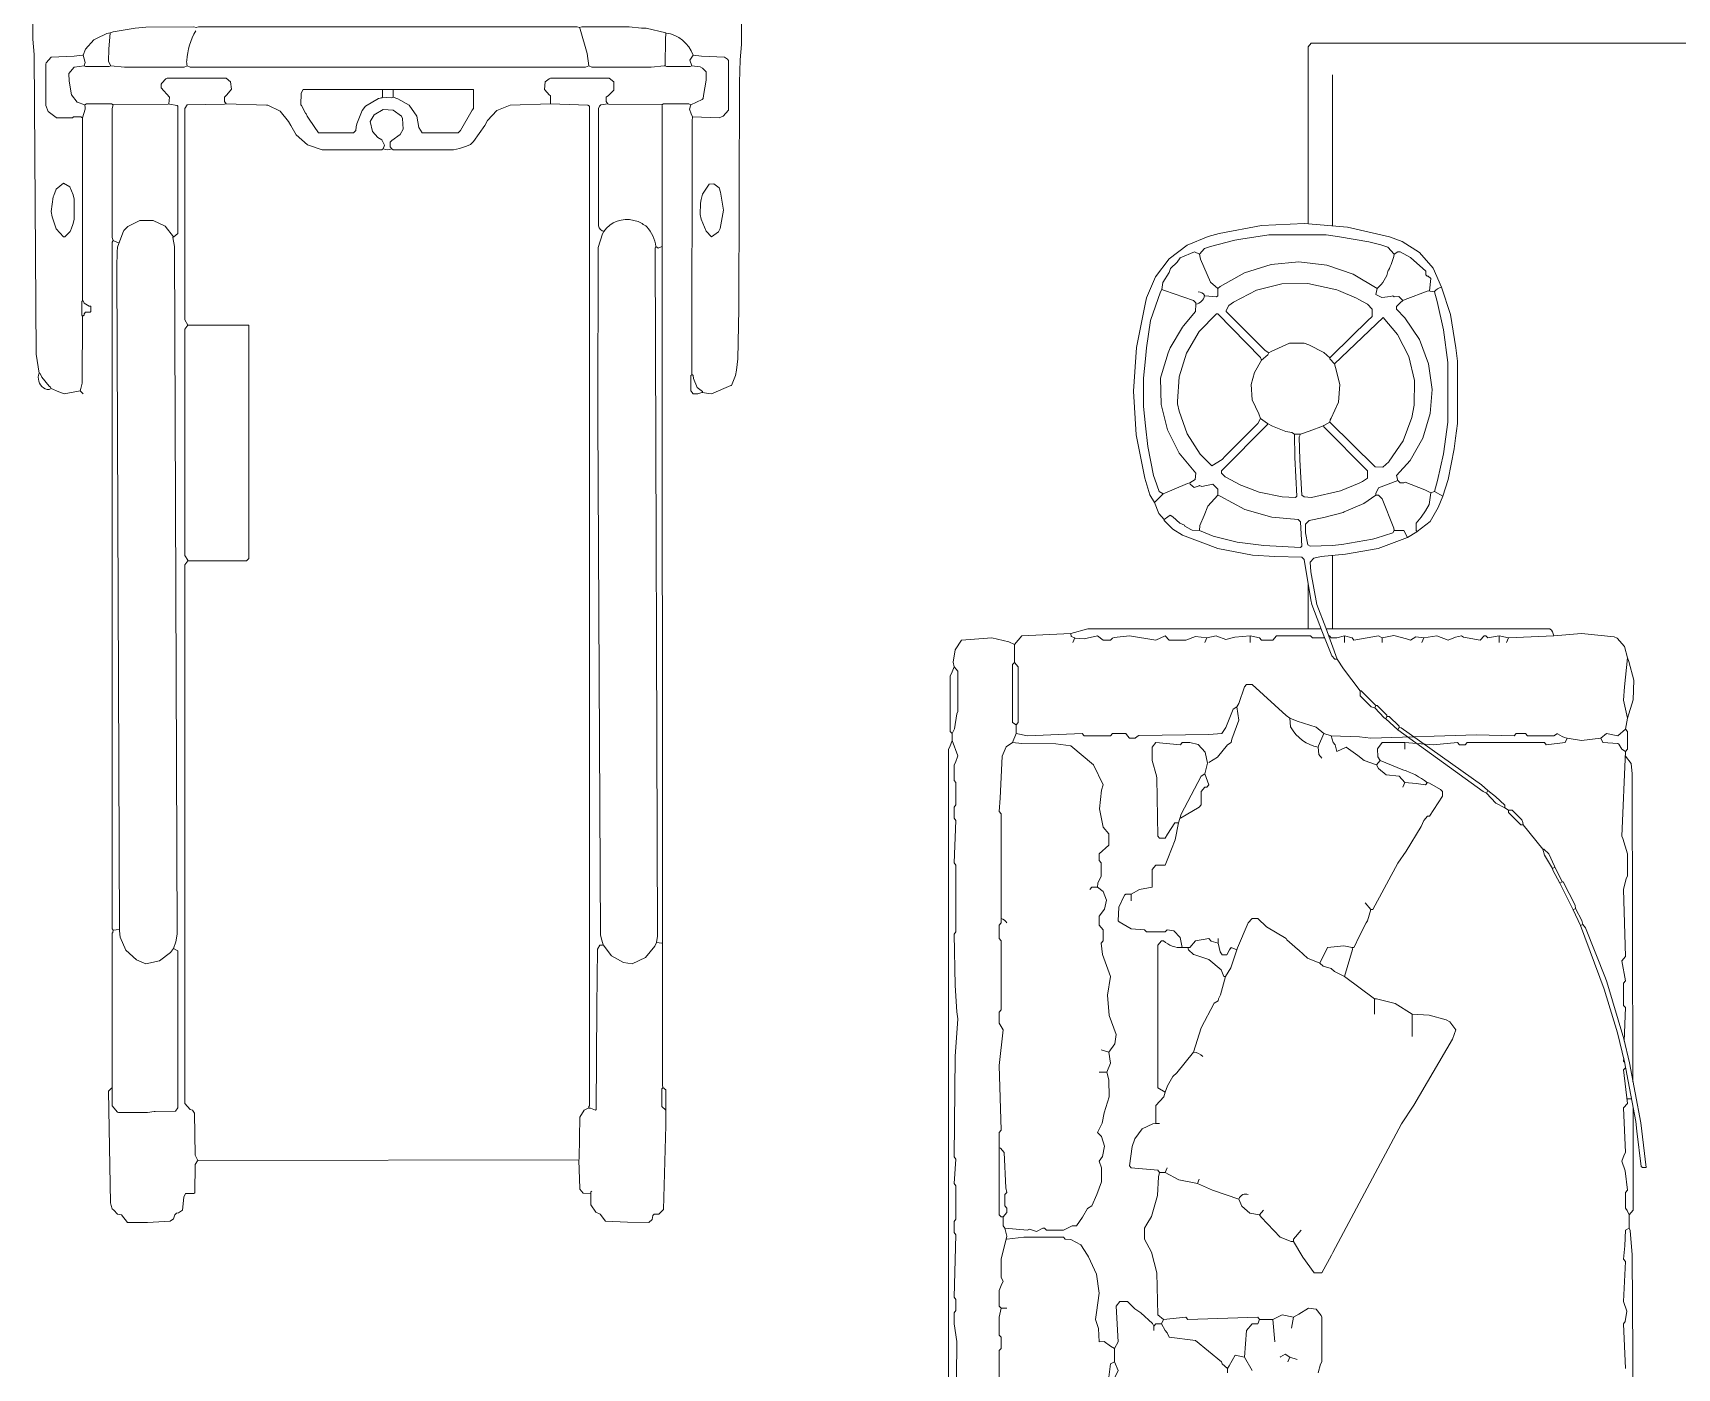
# Model space of a CAD drawing. Header units: millimetres. Extents: x 0 to 37800, y -37845 to -6163.
# Drawn here: x 21498 to 23653, y -19579 to -17828 of the extents above; entities that cross this region are included whole.
import ezdxf

# ---------------------------------------------------------------- set-up
doc = ezdxf.new("R2010")
doc.units = ezdxf.units.MM
for name, color, linetype, lineweight in [('DS-活动家具', 4, 'Continuous', 13), ('DS-绿化陈设', 4, 'Continuous', 9), ('RC-灯具', 30, 'Continuous', 13)]:
    doc.layers.add(name, color=color, linetype=linetype, lineweight=lineweight)

# ---------------------------------------------------------------- blocks, each defined once
blk = doc.blocks.new('LEGEND_5510436909789160a26770f107a7aa71_e9ae5523780d43ac80fe2755ce7fa008')
at = {"layer": 'DS-绿化陈设', "color": 143, "linetype": 'Continuous', "ltscale": 2}
for p, q in [((2790.8, 2512.1), (2734.6, 2512.1)), ((3449.3, 2512.1), (3232.2, 2512.1)), ((3453.6, 2507.8), (3449.3, 2512.1)), ((3453.6, 1643.2), (3453.6, 2507.8)), ((2734.6, 2477.4), (2824.9, 2477.4)), ((3230, 2477.4), (3414.6, 2477.4))]:
    blk.add_line(p, q, dxfattribs=at)
blk = doc.blocks.new('LEGEND_1688346ca80ddb2271a10fb10c80a1b1_11de8187508b4d688df8430cc68eb668')
at = {"layer": 'DS-活动家具', "color": 143, "linetype": 'Continuous', "ltscale": 2}
for p, q in [((2085, 1039.7), (146.5, 1039.7)), ((2088, 1037.7), (2085, 1039.7)), ((2096.2, 1034), (2088, 1037.7)), ((2104.7, 1034), (2096.2, 1034)), ((2107.5, 1036.8), (2104.7, 1034)), ((2177.9, 1036.8), (2107.5, 1036.8)), ((2181, 1034.9), (2177.9, 1036.8)), ((2189.2, 1031.2), (2181, 1034.9)), ((2195.1, 1032.3), (2189.2, 1031.2)), ((2210.7, 1029.7), (2195.1, 1032.3)), ((2223, 1019.9), (2210.7, 1029.7)), ((2225.8, 974.9), (2223, 1019.9)), ((2220.8, 949.2), (2225.8, 974.9)), ((2118.8, 943.9), (2115.9, 938.2)), ((2192, 943.9), (2118.8, 943.9)), ((2194.8, 941), (2192, 943.9)), ((2217.4, 941), (2194.8, 941)), ((2217.4, 941), (2220.8, 949.2)), ((2228.6, 929.8), (2217.4, 941)), ((2231.5, 856.5), (2228.6, 929.8)), ((2225.8, 850.9), (2227.8, 856.1)), ((2227.8, 856.1), (2231.5, 856.5)), ((2237.1, 831.2), (2231.5, 856.5)), ((2224.7, 836.6), (2225.7, 850.6)), ((2228.6, 817.1), (2224.7, 836.6)), ((2225.7, 850.6), (2225.8, 850.9)), ((2223, 808.6), (2228.6, 817.1)), ((2237.1, 482.6), (2237.1, 831.2)), ((2223, 797.4), (2223, 808.6)), ((2225.3, 794.3), (2223, 797.4)), ((2226.4, 792), (2225.3, 794.3)), ((2228.6, 769.2), (2226.4, 792)), ((2223, 729.7), (2228.6, 769.2)), ((2228.6, 715.6), (2223, 729.7)), ((2223, 710), (2228.6, 715.6)), ((2223, 684.7), (2223, 710)), ((2227.8, 670.5), (2223, 684.7)), ((2225.8, 653.7), (2227.8, 670.5)), ((2225.8, 653.7), (2220.2, 656.5)), ((2228.6, 639.6), (2225.8, 653.7)), ((2223.6, 625.4), (2228.1, 638.8)), ((2226.9, 611.6), (2223.6, 625.4)), ((2228.1, 638.8), (2228.6, 639.6)), ((2228.6, 588.9), (2226.9, 611.6)), ((2220.2, 588.9), (2228.6, 588.9)), ((2225.8, 574.8), (2228.6, 588.9)), ((2223, 572), (2225.8, 574.8)), ((2223, 555), (2223, 572)), ((2228.6, 549.4), (2223, 555)), ((2228.6, 498.7), (2228.6, 549.4)), ((2225.8, 495.9), (2228.6, 498.7)), ((2225.8, 479), (2225.8, 495.9)), ((2226.9, 477.9), (2225.8, 479)), ((2225.8, 467.7), (2228.6, 470.5)), ((2225.8, 459.3), (2225.8, 467.7)), ((2228.6, 448), (2225.8, 459.3)), ((2228.6, 470.5), (2228.6, 471.8)), ((2237.1, 140.9), (2237.1, 475.4)), ((2220.2, 448), (2228.6, 448)), ((2223, 433.9), (2225.8, 436.7)), ((2225.8, 436.7), (2228.6, 448)), ((2228.6, 397.3), (2223, 433.9)), ((2225.8, 391.6), (2228.6, 397.3)), ((2220.2, 391.6), (2225.8, 391.6)), ((2228.9, 374.2), (2225.8, 391.6)), ((2223, 349.4), (2224.7, 355.2)), ((2224.7, 355.2), (2228.9, 374.2)), ((2227, 341.5), (2223, 349.4)), ((2225.8, 329.6), (2227, 341.5)), ((2225.8, 329.6), (2220.2, 332.5)), ((2228.6, 309.9), (2225.8, 329.6)), ((2223, 293), (2228.6, 309.9)), ((2226.8, 282), (2223, 293)), ((2228.6, 273.3), (2226.8, 282)), ((2226.9, 270.3), (2228.6, 273.3)), ((2223, 245.1), (2226.9, 270.3)), ((2228.6, 239.5), (2223, 245.1)), ((2225.8, 233.9), (2228.6, 236.7)), ((2228.6, 216.9), (2225.8, 233.9)), ((2228.6, 236.7), (2228.6, 239.5)), ((2225.8, 202.9), (2228.6, 216.9)), ((2228.6, 135.2), (2225.8, 202.9)), ((2231.4, 94.1), (2228.6, 135.2)), ((2227.3, 45.2), (2231.4, 94.1)), ((2225.4, 40.7), (2227.3, 45.2)), ((1445.4, 18.3), (1476.3, 21)), ((1476.3, 21), (1479.2, 22.5)), ((1479.2, 22.5), (1496.1, 22.5)), ((1496.1, 22.5), (1501.4, 25.9)), ((1496.1, 22.5), (1501.7, 16.9)), ((1501.4, 25.9), (1504.5, 28.2)), ((1504.5, 28.2), (1524.3, 28.2)), ((1524.3, 28.2), (1527.1, 25.4)), ((1527.1, 25.4), (1551.8, 28.9)), ((1551.8, 28.9), (1563.7, 33.8)), ((1563.7, 33.8), (1571.9, 30.4)), ((1571.9, 30.4), (1575, 28.2)), ((1575, 28.2), (1631.3, 31)), ((1631.3, 31), (1637, 25.4)), ((1637, 25.4), (1679.2, 31)), ((1642.6, 19.1), (1642.6, 25.4)), ((1679.2, 31), (1682, 28.2)), ((1682, 28.2), (1683.6, 28.2)), ((1688.8, 29.3), (1690.5, 31)), ((1690.5, 31), (1694.3, 30.8)), ((1715.5, 30), (1758.1, 28.2)), ((1758.1, 28.2), (1760.9, 31)), ((1760.9, 31), (1789.1, 31)), ((1789.1, 31), (1791.9, 28.2)), ((1791.9, 28.2), (1817.3, 33.8)), ((1817.3, 33.8), (1822.9, 28.2)), ((1822.9, 28.2), (1907.4, 31)), ((1907.4, 31), (1921.3, 27.1)), ((1921.3, 27.1), (1924.4, 25.4)), ((1924.4, 25.4), (1952.5, 25.4)), ((1952.5, 25.4), (1972, 32)), ((1972, 32), (1975.1, 33.8)), ((1975.1, 33.8), (2082.1, 28.2)), ((2066.8, 19.6), (2076.4, 28.1)), ((2076.4, 28.1), (2076.5, 28.2)), ((2082.1, 28.2), (2085, 25.4)), ((2085, 25.4), (2107.5, 25.4)), ((2107.5, 25.4), (2110.3, 28.2)), ((2110.3, 28.2), (2124.4, 25.4)), ((2124.4, 25.4), (2147.5, 16.7)), ((2172.2, 15.9), (2195.9, 23)), ((2195.9, 23), (2200.5, 25.4)), ((2200.5, 25.4), (2215, 29.7)), ((2215, 29.7), (2225.4, 40.7)), ((1253.8, 16.9), (1445.4, 18.3)), ((1501.7, 16.9), (1632.7, 16.9)), ((1664.2, 17), (2053.9, 18.3)), ((2053.9, 18.3), (2066.8, 19.6)), ((2147.5, 16.7), (2172.2, 15.9))]:
    blk.add_line(p, q, dxfattribs=at)
at = {"layer": 'DS-活动家具', "color": 143, "linetype": 'Continuous', "ltscale": 2, "flags": 128}
for points in [[(1200.3, 1028.4), (1335.6, 1027.2), (1358, 1031.2), (1372.1, 1031.2), (1374.9, 1028.4), (1389, 1028.4), (1391.8, 1031.2), (1470.7, 1028.4), (1473.6, 1031.2), (1487.6, 1031.2), (1490.5, 1028.4), (1532.7, 1028.4), (1535.5, 1031.2), (1566.5, 1028.4), (1569.3, 1031.2), (1696.2, 1029.7), (1744, 1025.6), (1752.6, 1027.1), (1786.2, 1029.7), (1851.1, 1031.2), (1853.9, 1028.4), (1938.4, 1028.4), (1941.3, 1031.2), (1994.8, 1028.4), (1997.6, 1031.2), (2011.7, 1031.2), (2014.5, 1028.4), (2042.7, 1028.4), (2045.5, 1031.2), (2065.2, 1031.2), (2068.3, 1029), (2076.5, 1025.6), (2096.2, 1034)], [(2104.7, 1034), (2110.8, 1030.5), (2129.9, 1027.2), (2132.8, 1025.6), (2183.6, 1025.6), (2189.2, 1031.2)], [(1276.3, 963.6), (1324.2, 963.6), (1327, 960.8), (1341.1, 960.8), (1343.9, 963.6), (1366.3, 963.8), (1377.8, 960.8), (1380.6, 963.6), (1400.3, 963.6), (1408.5, 959.9), (1411.6, 958), (1417.2, 960.8), (1439.7, 960.8), (1453.6, 956.9), (1456.9, 955.7), (1469, 952.1), (1479.2, 955.1), (1482, 958), (1493.3, 958), (1493.3, 960.8), (1496.1, 963.6), (1600.3, 963.6), (1603.2, 960.8), (1684.9, 963.6), (1729.9, 958), (1738.4, 963.6), (1752.5, 963.6), (1755.3, 960.8), (1842.6, 960.8), (1845.5, 963.6), (1862.4, 963.6), (1865.2, 960.8), (2003.2, 960.8), (2006.1, 963.6), (2023, 962.1), (2076.4, 959.4), (2088, 953.2), (2093.4, 943.9), (2104.7, 938.2), (2115.9, 938.2), (2118.8, 935.4), (2189.2, 935.4), (2194.8, 941)], [(1377.8, 952.3), (1377.8, 960.8)], [(1493.3, 958), (1498.9, 952.3), (1504.5, 952.3), (1507.4, 955.1), (1521.5, 955.1), (1524.3, 952.3), (1530, 953.8), (1574.9, 956.5), (1580.3, 961.8), (1580.6, 963.6)], [(1327, 791.7), (1329.9, 797.4), (1335.7, 806.9), (1335.5, 814.3), (1352.2, 815.4), (1363.7, 819.9), (1372.3, 818.2), (1396.7, 814.4), (1421.1, 818.5), (1442.8, 830.2), (1445.1, 832), (1458, 841.9), (1464.6, 856.7), (1465.1, 865), (1467.9, 867.8), (1467.9, 927), (1465.1, 952.3)], [(1479.2, 955.1), (1476.4, 921.3), (1477.8, 918.5), (1474.9, 907.9), (1479.2, 898.8), (1479.2, 896), (1476.4, 893.1), (1476.4, 867.8), (1482, 854.7), (1482, 848.1), (1493, 839.1), (1503.9, 831.7), (1507.4, 825.5), (1521.7, 818.1), (1537.8, 810.7), (1555.4, 811.1), (1563.7, 814.3), (1569.8, 809.3), (1582.7, 806.3), (1595.1, 811.1), (1600.3, 817.1), (1611.8, 809.8), (1625.2, 806.8), (1645.3, 799.5), (1666.6, 800), (1676.4, 803), (1687.7, 797.4), (1701.8, 800.2), (1712.4, 791.1), (1724.3, 788.9), (1748, 799.3), (1773.8, 802), (1797.6, 797.4), (1825.5, 809.6), (1839.8, 811.4), (1842.6, 808.6), (1856.7, 808.6), (1862.4, 814.3), (1873.6, 814.3), (1882.6, 806.5), (1894.2, 803.6), (1905.1, 808.4), (1910.3, 817.1), (1910.3, 825.5), (1907.4, 828.3)], [(1910.3, 817.1), (1915.6, 816.2), (1924.4, 811.4), (1941.3, 811.4), (1944.1, 814.3), (1952.5, 814.3), (1963.8, 800.2), (1977.9, 800.2), (1986.3, 808.6), (2009.7, 813.7), (2033.4, 810.9), (2039.9, 808.6), (2065.2, 822.7), (2089.3, 856.7), (2091.8, 878.9), (2092.3, 930), (2093.4, 943.9)], [(2104.7, 479), (2113.1, 490.2), (2120.7, 518.7), (2124.4, 529.7), (2127.8, 535), (2166.7, 586), (2166.7, 594.5), (2163.8, 597.3), (2142.8, 605.6), (2138.5, 608.6), (2135.7, 614.2), (2112.6, 625.1), (2104.7, 631.1), (2103.5, 650.7), (2102.4, 755.4), (2101.3, 757.6), (2099, 760.7), (2099, 769.2), (2101.9, 772), (2104.7, 774.8), (2104.7, 794.5), (2101.9, 797.4), (2101.9, 836.8), (2104.7, 839.6), (2101.9, 921.3), (2104.7, 938.2)], [(2225.8, 850.9), (2220.2, 853.7)], [(1155.2, 797.4), (1166.2, 798.4), (1194.6, 811.4), (1214.6, 801.7), (1220, 797.4), (1234.1, 797.4), (1245.1, 793.5), (1261.6, 789.1), (1276.3, 791.7), (1290.3, 791.1), (1298.9, 786.1), (1310.1, 791.7)], [(1349.6, 732.6), (1355.2, 732.6), (1358.3, 734.8), (1372.1, 752.3), (1377.2, 761), (1386.2, 772), (1386.2, 783.3), (1380.6, 788.9), (1335.5, 786.1), (1327, 791.7), (1310.1, 791.7), (1307.3, 797.4), (1290.4, 800.2), (1284.8, 805.8), (1284.8, 808.6), (1273.8, 814.8), (1270.7, 817.1), (1259.1, 809.5), (1254.1, 807.8), (1240.2, 803), (1234.1, 797.4)], [(1676.4, 803), (1676.4, 814.3)], [(1701.8, 800.2), (1704.6, 811.4)], [(1856.7, 712.8), (1853.9, 715.6), (1853.9, 743.8), (1856.7, 746.6), (1857.9, 766.6), (1866.8, 784.6), (1868, 786.1), (1885.3, 785), (1900.2, 776.4), (1901.8, 774.8), (1901.8, 766.4), (1907.6, 754.3), (1910.3, 735.4), (1932.8, 735.4), (1938.4, 729.7), (1938.4, 715.6), (1946.6, 712), (1970.3, 700.8), (1992, 695.9), (2003, 692.1), (2051.1, 662.1), (2054, 656.5)], [(1549.6, 715.6), (1549.6, 724.1), (1552.4, 726.9), (1555.3, 766.4), (1558.1, 769.2), (1582.4, 765.3), (1592.2, 761.3), (1604.9, 750), (1611.2, 734.1), (1611.6, 729.7), (1611.6, 724.1)], [(1893.4, 766.4), (1901.8, 766.4)], [(1366.5, 524.1), (1370.2, 515.9), (1377.8, 501.5), (1376.7, 490.4), (1368.7, 482.6), (1366.5, 481.8), (1310.1, 481.8), (1307, 483.8), (1296, 487.4)], [(1355.2, 732.6), (1358, 729.7), (1358, 721.3), (1363.7, 718.5), (1366.5, 684.7), (1363.7, 681.8), (1366.5, 577.6), (1363.7, 574.8), (1363.7, 555)], [(1363.7, 718.5), (1369.3, 726.9), (1422.8, 728.2), (1448.6, 736.3), (1465.1, 746.6), (1479.2, 746.6), (1484.3, 743.1), (1493.8, 736), (1520.5, 727.1), (1543.9, 725.7), (1549.6, 724.1)], [(1830.8, 515.9), (1831.9, 518.1), (1843.7, 533.9), (1845.5, 535.3), (1860.4, 564.3), (1870.8, 577.6), (1870.8, 586), (1865.2, 591.7), (1833.9, 608), (1831.4, 608.6), (1808.6, 617.5), (1797.6, 625.5), (1774.4, 633.1), (1769.1, 636.2), (1766.6, 636.8), (1763.8, 642.4), (1732.4, 662), (1701.8, 673.4), (1675.6, 698.3), (1670.8, 704.4), (1659, 712.2), (1651.1, 715.6), (1645.1, 717.9), (1634.2, 729.7), (1611.6, 729.7)], [(2093.4, 679), (2093.4, 690.3), (2090.6, 693.1), (2093.4, 729.7), (2087.8, 735.4), (2070.9, 735.4), (2051.4, 728.7), (2048.3, 728.3), (1975.1, 726.9), (1972.3, 724.1), (1972.3, 715.6), (1977.4, 712.2), (1992, 701.6), (1992, 695.9)], [(1301.7, 622.7), (1307.6, 630.6), (1309.9, 631.7), (1337, 670.7), (1341.1, 709.6), (1346.8, 712.8), (1349.6, 715.6), (1358, 721.3)], [(1541.2, 664.9), (1535.5, 667.7), (1540.3, 695.3), (1549.6, 715.6)], [(1555.3, 712.8), (1549.6, 715.6)], [(1842.6, 718.5), (1842.6, 721.3), (1837, 726.9), (1656.7, 726.9), (1651.1, 715.6)], [(1845.5, 650.8), (1842.6, 670.6), (1834.2, 679), (1834.2, 681.8), (1834.2, 690.3), (1846.7, 693.4), (1855.1, 703.1), (1856.7, 712.8)], [(1997.6, 693.1), (2011.7, 664.9), (2014.5, 662.1), (2031.4, 662.1), (2037.1, 656.5), (2037.1, 653.7), (2039.9, 650.8), (2054, 656.5), (2067.5, 652.4), (2081.2, 656.2), (2090.8, 666.6), (2093.4, 679)], [(1501.7, 569.1), (1496.1, 574.8), (1497.9, 589.5), (1506.9, 601.3), (1515.8, 605.8), (1527.1, 645.2), (1535.5, 667.7)], [(1797.6, 625.5), (1797.6, 628.3), (1805.7, 632), (1819, 650.7), (1825.1, 672.8), (1825.2, 673.7), (1831.3, 680.9), (1834.2, 681.8)], [(1831.4, 608.6), (1834.2, 617), (1831.4, 619.9), (1825, 623.5), (1825, 630.9), (1828.6, 633.9), (1839.8, 636.8), (1842, 647.2), (1845.5, 650.8)], [(2138.5, 608.6), (2121.6, 605.8), (2097.7, 616), (2093.4, 617), (2090.6, 622.7), (2075.1, 637.5), (2068, 650.8)], [(1839.8, 636.8), (1845.5, 636.8)], [(1315.8, 597.3), (1318.6, 611.4), (1304.8, 620.4), (1301.7, 622.7), (1296, 622.7)], [(1363.7, 574.8), (1358, 577.6), (1358, 586), (1349.6, 594.5), (1315.8, 597.3), (1298.9, 586)], [(1496.1, 574.8), (1493, 572.5), (1467.9, 543.8), (1462.4, 527.6), (1462.3, 524.1), (1442.6, 510), (1422.8, 493.1), (1422.8, 481.8), (1445.1, 467.1), (1448.5, 465.5), (1611.1, 362.8), (1634.7, 344.4), (1718.4, 286.8), (1729.9, 281.8), (1740.3, 290.7), (1742.8, 296), (1748.4, 321.3), (1749.7, 346.6)], [(1313, 518.4), (1315.8, 529.7), (1319.8, 536.5), (1316.2, 543.5), (1315.8, 543.8)], [(1335.5, 552.2), (1363.7, 555), (1369.3, 541), (1366.5, 524.1)], [(1315.8, 529.7), (1310.1, 532.5)], [(1366.5, 524.1), (1352.4, 526.9)], [(1476.4, 512.8), (1465.1, 524.1), (1462.3, 524.1)], [(2113.3, 528.6), (2124.4, 529.7)], [(1834.2, 436.7), (1831.7, 436.1), (1797.6, 448), (1803.6, 463.1), (1807.8, 467.9), (1810.5, 479.9), (1814.5, 484.6), (1820.6, 503.3), (1830.8, 515.9)], [(1814.5, 484.6), (1834.2, 473.3), (1836.1, 448.7), (1834.2, 436.7), (1834.2, 433.9), (1839.5, 430.5), (1842.9, 428.8), (1865.4, 415.6), (1867.7, 413.6), (1882.1, 408.5), (1882.1, 405.7), (1940.7, 368.4), (1955.9, 355.7), (1987.4, 333.6), (1994.8, 329.6), (2000.4, 324), (2000.4, 321.2), (2025.8, 301.5), (2031.4, 301.5), (2034.2, 304.3), (2042.1, 321), (2042.7, 324), (2039.9, 326.8), (2041.5, 341.1), (2042.7, 357.8), (2051.1, 366.3), (2052.4, 385.8), (2060.7, 397.3), (2065.2, 400.1), (2070.6, 418.7), (2077.1, 428), (2087.8, 445.2), (2082.1, 459.3), (2090.6, 462.1), (2093.4, 464.9), (2101.9, 467.7)], [(2104.7, 129.6), (2101.9, 135.2), (2101.9, 174.7), (2104.7, 177.5), (2104.7, 191.6), (2101.9, 194.4), (2103.2, 250.8), (2099, 408.5), (2100.5, 425.5), (2101.9, 467.7), (2104.7, 479), (2089.4, 487), (2087.8, 487.4), (2078.2, 486.4), (2073.7, 481.8)], [(1769.4, 402.9), (1797.6, 448)], [(1882.1, 408.5), (1890.5, 417)], [(1721.5, 346.6), (1749.7, 346.6), (1763.2, 372.1), (1769.2, 400.3), (1769.4, 402.9)], [(1749.7, 402.9), (1769.4, 402.9)], [(2099, 115.5), (2093.4, 118.3), (2090.6, 146.5), (2093.4, 149.3), (2093.4, 264.8), (2090.6, 267.7), (2090.6, 276.1), (2093.4, 278.9), (2090.6, 315.6), (2093.4, 357.8), (2093.4, 391.6), (2085.7, 398.4), (2075.5, 398), (2070.9, 394.5), (2065.2, 400.1)], [(2059, 360.9), (2070.9, 394.5)], [(2042.7, 357.8), (2037.1, 360.6)], [(2085, 357.8), (2093.4, 357.8)], [(2220.2, 216.9), (2228.6, 216.9)], [(2225.8, 202.9), (2220.2, 205.7)], [(2082.1, 28.2), (2085, 33.8), (2091.5, 37.9), (2092.2, 39.6), (2093.4, 62), (2099, 64.8), (2096.1, 94.1), (2099, 115.5)], [(2110.3, 28.2), (2101.9, 39.4), (2104.7, 56.4), (2099, 64.8)], [(1301.7, 28.2), (1358, 31), (1361.1, 28.7), (1374.1, 26), (1386.2, 31), (1436.9, 28.2), (1439.7, 31), (1456.8, 29.4), (1476.4, 28.2), (1479.2, 22.5)], [(2124.4, 25.4), (2146.9, 31), (2163.9, 29.5), (2200.5, 25.4)]]:
    blk.add_lwpolyline(points, dxfattribs=at)
at = {"layer": 'DS-活动家具', "color": 143, "linetype": 'Continuous', "ltscale": 2}
for centre, major_axis, start_param, end_param in [((1856.9, 963.9), (0, 14.3), 3.760407, 4.488366), ((1875.9, 693.1), (0, 41.8), 0.920082, 1.638597), ((1678.3, 674.6), (0, 23.5), 4.003776, 4.659989), ((1511.3, 595.8), (0, 11), 4.330028, 5.855763), ((2147.2, 479), (0, 60), 0.599375, 1.430707), ((1942.6, 390.4), (0, 120.1), 4.126695, 4.46447), ((2146.6, 104.7), (0, 48.8), 1.034194, 1.346386), ((2226.5, 147.6), (0, 12.5), 3.311372, 4.147819)]:
    blk.add_ellipse(centre, major_axis=major_axis, ratio=1, start_param=start_param, end_param=end_param, dxfattribs=at)
blk = doc.blocks.new('LEGEND_51ffe59a1347c4443056bec9983a4dd4_54b9ac4054004426a9b7b1c49a966270')
at = {"layer": 'DS-绿化陈设', "color": 143, "linetype": 'Continuous', "ltscale": 2, "flags": 128}
for points in [[(258, 947), (467, 947), (487, 945.5), (517, 944.5), (814, 943.5), (879, 942.5), (893.9, 940.6), (901.1, 939.4), (914, 934), (914.2, 933.2), (925, 908), (924.3, 903.9), (923, 896), (923.2, 895.1), (925, 890), (925, 884), (922.9, 882.2), (922.1, 881.8), (921, 881), (901, 881), (900, 882), (567, 882.5), (562, 883), (557.9, 881.2), (552, 879), (546, 881), (539.3, 895.5), (538, 897)], [(562, 883), (563, 918), (561, 923), (553, 930), (488, 930), (486.1, 928.8), (483.5, 925), (482.5, 895), (481, 884), (487.5, 879.3), (495, 882)], [(690, 893), (695.9, 894.4), (711.6, 900.9), (719, 908), (712.4, 917.1), (708.1, 919.2), (684.3, 923.5), (660.5, 919.8), (655.1, 917.8), (649.6, 910.8), (650, 905), (663.2, 896.1), (670.1, 894.4), (674.9, 893.6), (690, 893)], [(538, 897), (534.1, 897.4), (514, 901), (503, 901), (501, 899), (498, 896), (496.4, 893), (495, 882), (496, 880), (496, 849), (495, 847), (495.2, 846.1), (497, 829), (497, 751), (495, 747)], [(900, 882), (900, 883), (901, 884), (904.9, 884.4), (916.5, 888.9), (922, 896), (923, 896)], [(705, 760), (551, 760), (548, 761), (546, 763), (545, 772), (545.2, 772.9), (545.8, 842.1), (546, 843), (545, 845), (545, 878), (546, 881)], [(495, 847), (493.1, 847.3), (461, 847.6), (452, 848), (445.8, 822.3), (445.5, 816)], [(546, 843), (546.9, 843.2), (1831.1, 843.6), (1834, 844), (1834.9, 843.8), (1836, 843), (1859, 843), (1864, 848)], [(734, 838), (732, 843)], [(1644, 836), (1645, 843)], [(1970, 751), (1971, 750), (1988, 750), (1997.4, 756.6), (2000, 762), (2009.5, 769), (2009.5, 769), (2010.5, 798), (2011, 826), (2007, 830), (2002, 831), (2000, 833), (2000, 839), (1994, 845), (1884, 848), (1837, 848), (1834, 844)], [(957, 759), (1634, 762.5), (1637.9, 763.4), (1647, 766), (1661.6, 776.7), (1670.4, 792.6), (1672, 804), (1663.6, 821.3), (1648.9, 833.7), (1644, 836), (1636, 837), (734, 834), (732, 835), (734, 838)], [(445.5, 816), (444, 800), (444, 738), (445, 735), (444, 732), (444, 236), (445, 233), (444, 230), (444.5, 167), (445.5, 153), (450.6, 124.1), (452, 120), (452.8, 115.9), (459.2, 102.2), (461, 99), (473.4, 88), (481, 85), (490.5, 87.5), (495, 86)], [(545, 772), (543, 771), (542, 770), (536, 770), (533.8, 772.8), (527, 780), (516, 780), (511, 774), (511, 697), (512.2, 695.1), (516, 690), (525.9, 689.2), (533.4, 695.7), (534, 697), (544.9, 697.1), (545, 697)], [(712, 767), (715.2, 765.2), (733, 759.5), (957, 759)], [(1864, 756), (1863, 757), (1728, 757.5), (1653, 758.5), (1647.8, 761.8), (1647.6, 764.9), (1647, 766)], [(445, 735), (447.1, 735.7), (479, 745.2), (495, 747), (497, 743)], [(497, 743), (497, 225), (495, 221), (497, 217), (497, 139), (495, 121), (496, 119), (496, 88), (495, 86), (497, 73), (504.9, 66.2), (515.1, 66.6), (532.9, 69.4), (542.7, 77), (546, 87), (545, 89), (545, 122), (546, 124), (545.8, 124.9), (545.2, 196.1), (545, 197), (545.2, 197.9), (547, 208), (548, 209), (715, 209), (719, 203.7), (719, 203)], [(1973, 750), (1972.5, 740), (1967.4, 735.5), (1966, 735.5), (1930, 734), (1927, 734.5), (1873, 735.5), (1863.8, 740.9), (1861, 747), (1859.1, 747.3), (1858, 748), (548, 748), (546.5, 746), (545, 697), (546.5, 644), (553.4, 626.9), (566.8, 614.3), (573.2, 611.2), (594, 596.3), (598, 592), (600.2, 587.1), (603.6, 577.9), (605, 570), (605, 491), (604, 489), (601, 487)], [(1835, 123), (1835, 122), (1839, 118), (1985.1, 120.6), (1988.9, 121.4), (1993, 123), (1995, 125), (2000, 130), (2001, 135), (2011, 143), (2011, 169), (2009.5, 199), (2006.1, 203.2), (2001, 205), (1999, 207), (1998.6, 209.9), (1995, 215), (1978, 216.5), (1973, 219), (1973, 230), (1972, 231), (1935, 231.5), (1930.2, 234.4), (1930, 235), (1929, 734)], [(546, 370), (547.1, 370.7), (557, 376), (558, 377), (560.9, 378.2), (565.1, 380.8), (583, 393), (583, 439), (580, 442), (574.9, 442.6), (571.1, 443.4), (553.7, 450.1), (547.8, 454.8), (538, 471.5), (536.8, 475.9), (536, 477), (536.9, 488.5), (536, 491), (538.4, 496.9), (546.7, 512), (560.9, 521.8), (575.9, 524.4), (583, 529), (583, 576), (580, 579), (553.2, 594.2), (551, 596), (526, 596), (526, 491), (535.9, 491), (536, 491)], [(601, 487), (595, 487), (593, 489), (585.1, 500.2), (578, 504), (564.2, 503.2), (561.1, 501.8), (553, 491), (552.3, 477.6), (559.2, 466), (568, 461), (581.3, 464), (589, 471), (592.2, 475.9), (599.2, 479.6), (604, 478)], [(526, 491), (526, 477), (535.9, 477), (536, 477)], [(526, 477), (526, 373), (531, 370.5), (546, 370)], [(604, 478), (604.2, 477.1), (605, 476), (605, 398), (598.7, 378.9), (585.5, 363.8), (573.1, 356.8), (568.1, 353.8), (554.4, 342.7), (546.8, 326.7), (546.5, 325), (545, 272), (542, 270)], [(1144, 222), (1143.1, 221.8), (1137, 218), (840, 218), (835, 222), (835, 302), (1141, 302), (1144, 299), (1144, 222), (1149, 218), (1855, 218), (1862.8, 224.8), (1864, 228), (1868, 230.5), (1923, 231.5), (1930, 235)], [(542, 270), (536, 270), (533, 273), (525.6, 279.2), (516.1, 278), (511, 272), (511, 195), (512, 193), (517.9, 187.8), (519, 187), (524, 187), (536, 198), (545, 197)], [(545, 272), (545.5, 270), (546, 221), (551, 218), (828, 218), (835, 222)], [(759, 129), (1629, 132.6), (1637, 133.4), (1654.3, 140.8), (1667, 154.7), (1672, 167), (1668.3, 184.7), (1657.3, 199.2), (1652, 203), (1643.1, 206.3), (1633, 208), (732, 204.5), (720, 202.5), (719, 203), (705.3, 192.2), (697.7, 176.4), (697.8, 159), (705.6, 143.3), (711, 138), (713.8, 136.8), (732.7, 130), (739, 129.5), (759, 129)], [(1628, 124), (1630.9, 123.6), (1632, 123), (1858, 123), (1866.4, 129.9), (1867, 131), (1867, 169), (1865.6, 178), (1865.5, 179), (1865, 206), (1861, 209), (1655, 209), (1652, 203)], [(546, 124), (551, 123), (720, 123), (724, 124), (726, 123), (1626, 123), (1628, 124), (1627, 132)], [(724, 124), (725, 126), (727, 131)], [(452, 120), (473, 118.5), (489, 118), (491.9, 119.3), (495, 121)], [(265, 19), (460, 19), (480, 20.5), (873, 23.5), (898, 27)], [(481, 85), (481.2, 84.1), (482.5, 73), (483.5, 43), (490.9, 36.5), (493, 36), (547, 36), (554.9, 39.2), (562.8, 49.5), (563, 50), (563, 71), (562, 72), (562, 82), (563, 84), (551.7, 87.6), (550, 87.4), (546, 87)], [(803, 84), (803, 85), (805.9, 86.3), (810.1, 92.8), (810, 95), (817, 95), (818, 94), (818, 88), (820, 86), (822, 86), (823, 84)], [(898, 27), (898, 28), (901.9, 30.2), (903.1, 30.8), (915, 40.5), (916, 42), (918, 43), (922.2, 52.9), (925, 60), (921, 81), (917.9, 81.8), (911, 83.5), (823, 84), (822, 83), (804, 83), (803, 84), (563, 84)], [(686, 43), (692.9, 44.4), (708.7, 49.4), (719, 59), (719, 61), (712, 68), (709.9, 68.8), (709.1, 69.2), (701.9, 71.6), (696, 73), (670, 73), (664.1, 71.6), (653.8, 67.4), (649, 59), (656.8, 49.3), (665.1, 46.3), (666.9, 45.7), (686, 43)], [(921, 81), (925, 85)]]:
    blk.add_lwpolyline(points, dxfattribs=at)
at = {"layer": 'DS-绿化陈设', "color": 143, "linetype": 'Continuous', "ltscale": 2}
for centre, radius, start, end in [((496.5, 841.8), 44.9, 110.1695, 172.1238), ((725.9, 801.6), 28.6, 139.946, 170.9655), ((708.9, 818.9), 5.06, 125.4554, 167.1644), ((737.3, 789.2), 46.1, 96.6663, 132.884), ((732.8, 796.8), 36.4, 165.233, 235.0928), ((703.4, 768.6), 8.7, 280.3417, 349.6583), ((1886, 743.7), 25.2, 150.7107, 172.4194), ((590.8, 483.5), 14.3, 337.3929, 22.6071), ((493.7, 309.7), 89.3, 240.0593, 266.3342), ((490.4, 238.8), 18.4, 262.3935, 284.5958), ((903.6, 42.3), 16.3, 249.8376, 325.2136), ((911.6, 38.6), 7.77, 314.0228, 34.556)]:
    blk.add_arc(centre, radius, start, end, dxfattribs=at)
blk = doc.blocks.new('LEGEND_6ba2393be39825cd0ef4e045ac641ad8_175f687d70c741d2b2119a23c775cfeb')
at = {"layer": 'RC-灯具', "color": 30, "linetype": 'Continuous', "ltscale": 2, "flags": 128}
for points in [[(208.2, 814.7), (208.2, 818), (191.7, 834.5), (188.4, 834.5), (161.9, 867.6), (160.3, 867.6), (153.7, 874.2), (145.8, 890.9), (145.4, 892.3), (136.2, 909.8), (135.5, 912.2), (133.9, 912.2), (117.9, 943.7), (117.3, 948.5), (108.6, 964.9), (107.4, 970), (103.8, 974.8), (76.5, 1042.9), (74.9, 1047.9), (51.8, 1125.5), (44, 1158.3), (28.8, 1239.5), (21.5, 1300.5), (26.4, 1300.5), (28.1, 1298.9), (34, 1250.9), (35.4, 1237.8), (50.6, 1156.6), (60.1, 1117.2), (78.2, 1057.8), (110.7, 971.7)], [(107.4, 970), (110.7, 971.7), (120.6, 950.2)], [(117.3, 948.5), (120.6, 950.2)], [(120.6, 950.2), (138.8, 913.8)], [(135.5, 912.2), (138.8, 913.8), (148.1, 896.4), (148.7, 894), (159.6, 876.1), (161.9, 867.6)], [(145.4, 892.3), (148.7, 894)], [(213.2, 811.4), (208.2, 814.7), (203.3, 814.7), (190, 827.9), (188.9, 831.4), (188.4, 834.5)], [(236.3, 788.2), (238, 791.5), (225.7, 805.2), (213.2, 811.4)], [(409.8, 652.7), (408.2, 652.7), (388.3, 672.6), (386.7, 672.6), (373.5, 685.8), (373.5, 687.4), (370.2, 687.4), (356.9, 700.7), (356.9, 702.3), (354.1, 703), (244.9, 780.4), (236.3, 788.2), (226.1, 796.1), (213.2, 808.1), (213.2, 811.4)], [(375.1, 690.7), (358.6, 705.6), (242.6, 789.5), (238, 791.5)], [(356.9, 702.3), (358.6, 705.6)], [(373.5, 687.4), (375.1, 690.7)], [(388.3, 672.6), (390, 675.9), (377, 689.5), (375.1, 690.7)], [(675.9, 419.7), (675.9, 421.4), (664.3, 433), (650.9, 440.9), (647.6, 442.5), (602.9, 459.4), (556.1, 468.5), (525.5, 470.2), (489.1, 471), (485.8, 474.3), (476.6, 528.9), (475.3, 535.3), (460.7, 573.3), (448.2, 605), (444.2, 609.8), (441.2, 609.8), (432.6, 622.7), (409.8, 652.7), (409.8, 659.3), (394.9, 674.2), (391.5, 675.5), (390, 675.9)], [(441.2, 609.8), (456.6, 567), (468.7, 535.3), (476.6, 490.9), (477.6, 477.6), (472.6, 472.6), (462.6, 470.1), (429.7, 466.9), (385.4, 459.1), (345.4, 444.5)], [(314, 383.4), (322.1, 379.6), (348.7, 369.3), (350.3, 370.2), (355.3, 370.2), (358.6, 366.9), (385, 376.8), (388.7, 384.5), (388.3, 386.7), (405, 397.9), (431.5, 409.5), (432.8, 410.2), (459.3, 417.1), (479.2, 421.4), (484.2, 426.3), (484.2, 437.9), (480.9, 454.4), (477.6, 456.1), (447.7, 455.2), (434.7, 453.7), (393.1, 446.7), (388.2, 445.1), (365.2, 437.9), (363.6, 434.6)], [(603.2, 386.7), (599.7, 388), (566.3, 406.1), (529.8, 416.8), (494.1, 419.7), (490.8, 423), (489.1, 456.1), (490.8, 457.7), (540.4, 455.2), (576.6, 450.5), (609.6, 442.7), (627.9, 434.6), (637.8, 434.5), (639.7, 433.5), (647.8, 428.7), (648.5, 427.5), (654.6, 425), (664.1, 416), (667.9, 414.1), (670.9, 416.4), (675.9, 419.7)], [(333.8, 424.7), (333.8, 434.6), (332.2, 436.3), (314.9, 422.4), (303.7, 403.4)], [(309, 381.7), (314, 383.4), (316, 399.4), (320.9, 408), (326.9, 416.6), (333.8, 424.7)], [(350.3, 434.6), (345.4, 444.5), (332.7, 436.8), (332.2, 436.3)], [(388.3, 386.7), (385, 386.7), (380.1, 391.6), (364, 431.5), (363.6, 434.6), (351.2, 434.9), (350.3, 434.6)], [(641.2, 370.2), (640.8, 371.6), (635.3, 376.5), (628.3, 374), (627.9, 373.5), (624.6, 375.1), (609.8, 371.8), (603.2, 378.4), (603.2, 386.7), (616.5, 401.8), (621.7, 414.6), (627.3, 428.1), (627.9, 434.6)], [(303.7, 403.4), (297.4, 388.3), (309, 381.7)], [(679.2, 107.4), (675.7, 108.5), (636.2, 122.3), (632.9, 125.6), (632.9, 127.2), (633.6, 137.1), (649.8, 156.8), (651.1, 158.6), (667.9, 186.6), (670.6, 193.5), (678.5, 219.9), (680.8, 228), (680.2, 263.5), (671.6, 298), (655.6, 329.7), (632.9, 356.9), (633.8, 365.6), (641.2, 370.2), (644.3, 370.7), (677.5, 385), (689.1, 396.6), (683.4, 411.8), (675.9, 419.7)], [(297.4, 388.3), (290.3, 365.3), (281.9, 324), (280.2, 309.1), (277.6, 289.2), (277.6, 204.9), (280, 186.8), (286.9, 141.5), (299.1, 104.1), (310.8, 78.5), (329.3, 57.2), (352.9, 41.9), (370, 35.9), (427, 22.8), (485.3, 17.5), (543.7, 20.3), (601.2, 31), (616.2, 35.2), (644.6, 47.1), (669, 65.8), (687.8, 90.2), (699.7, 118.6), (701.7, 127.4), (713.7, 185.9), (717.8, 245.4), (714, 305), (702.1, 363.5), (695.2, 386.5), (689.1, 396.6)], [(309, 110.7), (305.2, 123.8), (296.5, 162), (290.8, 206.6), (290.8, 287.5), (296.5, 330.4), (304.6, 366.7), (309, 381.7)], [(459.4, 292.5), (459, 293.7), (399.9, 353.6), (399.9, 363.6), (406.7, 368.2), (411.3, 370.5), (436.4, 381.1), (475.9, 390), (486, 389), (489.1, 386.7), (491.6, 338.8), (492.4, 307.4), (490.8, 304.1), (498.9, 304), (499.1, 304.1)], [(535.4, 289.2), (535.7, 290.7), (598.2, 353.6), (598.2, 356.9), (593.2, 361.9), (571.6, 373.1), (570.3, 373.8), (546.8, 382.8), (515.7, 389), (497.4, 390), (495.7, 388.3), (498.3, 335.4), (499.1, 304.1), (502.7, 301.8), (510.5, 300.1), (529, 292.8), (535.4, 289.2), (545.2, 282.6), (545.3, 282.6), (547.3, 276.1), (556.5, 257.4), (558, 236.6), (553.3, 219.9), (543.7, 203.3), (535, 196), (533.8, 193.3), (530.5, 191.7), (505.7, 180.1), (485.8, 180.1), (479.4, 182.4), (459.1, 192.8), (451.1, 200), (451.1, 201.6), (444.5, 208.2), (443.2, 213.3), (437.3, 236.5), (439.4, 260.3), (449.1, 282.2), (450.6, 284.4), (451.1, 287.5), (459, 292), (459.4, 292.5)], [(627.9, 59.5), (634.6, 56.2), (654.4, 64.4), (658.5, 70.2), (667.3, 78.6), (669.3, 84.3), (677.7, 98), (679.2, 107.4), (680.8, 110.7), (694.3, 149.6), (699.9, 186.8), (701.4, 201.5), (704, 228), (704, 266.1), (701.5, 292.4), (698.3, 320.5), (690.2, 360.1), (688.6, 365), (682.5, 381.7), (677.5, 385)], [(352, 122.3), (355.3, 125.6), (360.2, 130.5), (360.2, 133.9), (349.1, 145.8), (329.4, 175.2), (316.9, 208.2), (312, 243.3), (314.6, 275.9), (324.6, 309.2), (341.9, 339.5), (360.2, 360.2), (358.6, 366.9)], [(451.1, 287.5), (389.6, 348.3), (378.9, 348.6), (370.8, 341.7), (370.2, 340.4), (351.3, 312.8), (339.5, 281.4), (336.4, 264.5), (336.2, 231), (343.8, 198.5), (359, 168.6), (378.4, 145.4), (444.5, 208.2)], [(543.7, 203.3), (545, 199.8), (603.2, 140.5), (604.8, 140.5), (628.4, 164.6), (645.7, 193.6), (655.7, 225.8), (657.9, 259.5), (657.7, 262.7), (655.4, 272.6), (644.9, 303.5), (627.2, 331), (611.4, 347), (597, 338.2), (593.2, 333.8), (548.6, 289.2), (545.3, 282.6)], [(459.4, 292.5), (479.1, 299.7), (490.8, 304.1)], [(451.1, 200), (447.7, 197), (398.3, 148.7), (394.9, 145.4), (393.3, 143.8), (393.3, 133.9), (399.9, 127.2), (411.6, 121), (414.9, 119.3), (439.4, 108.6), (441.4, 107.9), (480.9, 99.1), (516.2, 99.8), (550.5, 108.4), (582, 124.5), (588.3, 128.9), (591.8, 135.7), (591.6, 137.2), (538.7, 190), (533.8, 193.3)], [(309, 110.7), (317.3, 109.1), (348.5, 121.1), (352, 122.3), (357.3, 116.7), (363.6, 117.3)], [(363.6, 117.3), (365.2, 115.7), (368.7, 117), (380.4, 118.2), (388.3, 114), (386.7, 105.8), (419.3, 86.3), (455.2, 74.1), (492.9, 69.7), (530.6, 73.2), (566.8, 84.6), (599.8, 103.3), (603.2, 105.8)], [(381.9, 46.8), (398.1, 42.4), (437.8, 35.7), (456.1, 33), (533.8, 33), (571.7, 38.7), (579.9, 40.3), (613.2, 49.1), (621.2, 51.7), (627.9, 59.5), (626.6, 66.3), (613.1, 97.5), (603.2, 105.8), (603.2, 115.7), (604.8, 117.3), (620.9, 115.8), (621.3, 115.7)], [(315.6, 109.1), (314, 92.5), (317.3, 89.2), (318.9, 89.2), (320.6, 87.6), (320.6, 82.6), (341.6, 63.7), (355.3, 56.2), (358.6, 56.2), (363.6, 59.5), (372.1, 49.8), (381.9, 46.8)]]:
    blk.add_lwpolyline(points, dxfattribs=at)
at = {"layer": 'RC-灯具', "color": 30, "linetype": 'Continuous', "ltscale": 2}
for centre, radius, start, end in [((634.7, 113.8), 13.5, 97.8002, 172.1998), ((628.4, 118), 7.4, 198.435, 279.6375), ((296.9, 118.2), 14.3, 279.03, 328.3501), ((415.3, 71.1), 44.9, 129.5178, 167.0957), ((436.6, 45), 74.5, 150.9709, 168.7822)]:
    blk.add_arc(centre, radius, start, end, dxfattribs=at)

msp = doc.modelspace()

# ---------------------------------------------------------------- block references
at = {"layer": 'DS-活动家具', "color": 7, "xscale": 1.036542994398423, "yscale": 0.8774390838394908, "rotation": 90.00000419434349}
msp.add_blockref('LEGEND_1688346ca80ddb2271a10fb10c80a1b1_11de8187508b4d688df8430cc68eb668', (23610.2, -20928.8), dxfattribs=at)
at = {"layer": 'DS-绿化陈设', "color": 7}
for name, p, xscale, yscale, rotation in [('LEGEND_51ffe59a1347c4443056bec9983a4dd4_54b9ac4054004426a9b7b1c49a966270', (21479, -17376.2), 1.000462311557789, 1.000646551724138, 269.9999958056566), ('LEGEND_5510436909789160a26770f107a7aa71_e9ae5523780d43ac80fe2755ce7fa008', (25481.9, -21531.2), 1.068279600867368, 0.920498309193241, 90.00000419434349)]:
    msp.add_blockref(name, p, dxfattribs=dict(at, xscale=xscale, yscale=yscale, rotation=rotation))
at = {"layer": 'RC-灯具', "color": 7, "xscale": 0.9651803690788996, "yscale": 0.9650635577678803, "rotation": 180.0000088000469}
msp.add_blockref('LEGEND_6ba2393be39825cd0ef4e045ac641ad8_175f687d70c741d2b2119a23c775cfeb', (23633.2, -18061.2), dxfattribs=at)

doc.saveas('drawing.dxf')
